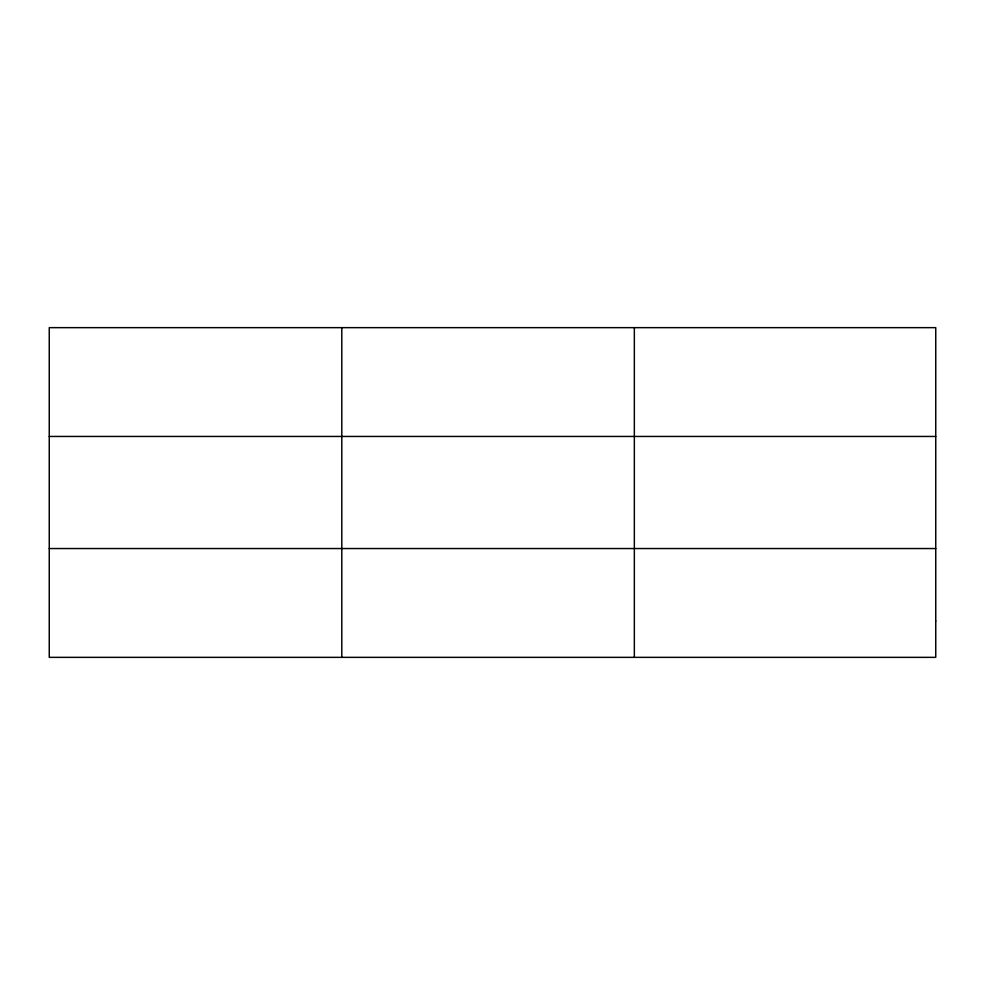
<?xml version="1.0" encoding="UTF-8"?>
<svg xmlns="http://www.w3.org/2000/svg" width="985" height="985" viewBox="0 0 985 985"><rect width="100%" height="100%" fill="white"/><g stroke="black" fill="none" stroke-linecap="round" stroke-linejoin="round"><path stroke-width="1.48" d="M341.795 327.648L341.795 657.352M634.34 327.648L634.34 657.352M49.25 436.454L935.75 436.454M49.25 548.546L935.75 548.546M935.75 621.079L935.75 657.352L49.25 657.352L49.25 327.648L935.75 327.648L935.75 621.079"/></g></svg>
